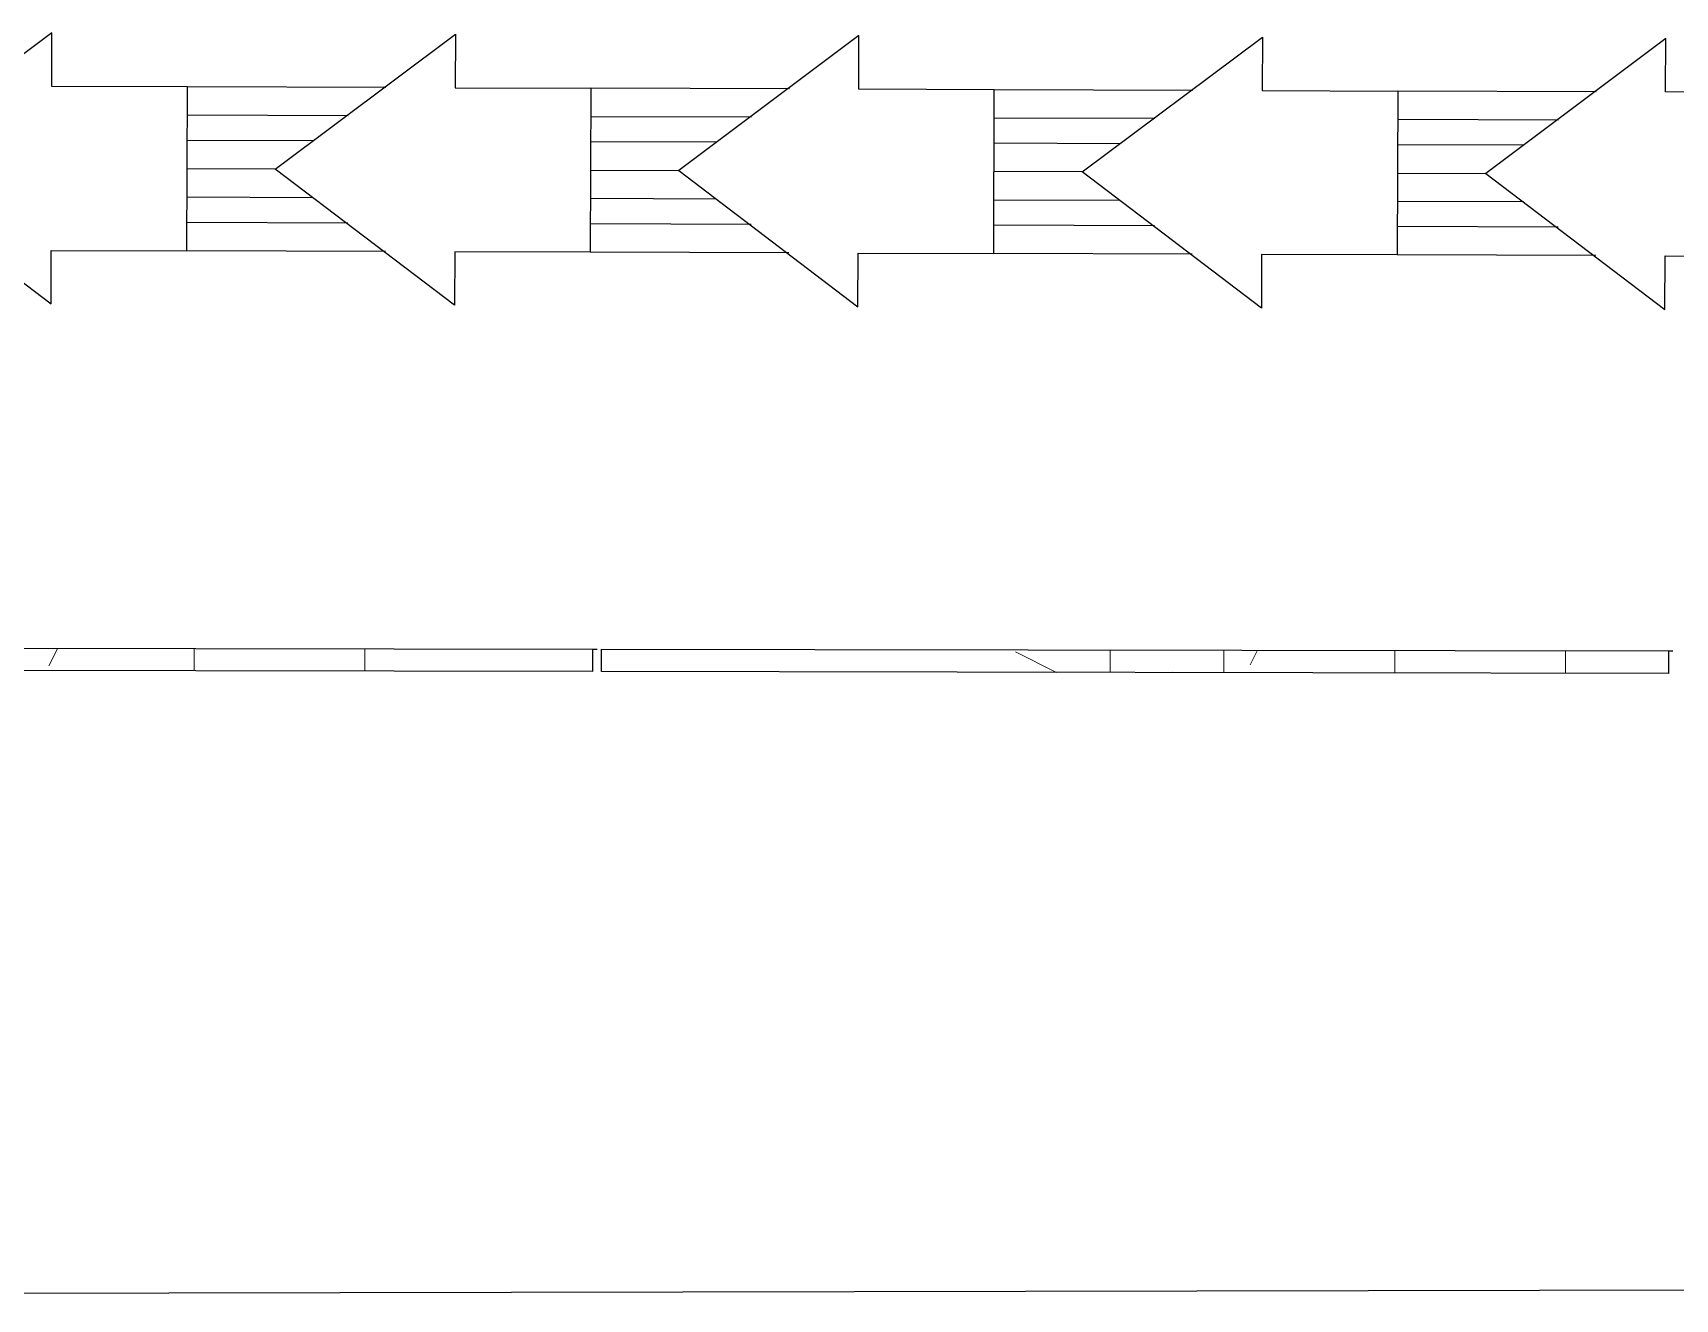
# Model space of a CAD drawing. Header units: metres. Extents: x -1164 to -1017, y 3 to 563.
# Drawn here: x -1068.315 to -1064.652, y 508.477 to 511.302 of the extents above; entities that cross this region are included whole.
import ezdxf

# ---------------------------------------------------------------- set-up
doc = ezdxf.new("R2010")
doc.units = ezdxf.units.M
doc.linetypes.add('Dash _2_5mm_', pattern=[0.005, 0.0025, -0.0025])
doc.layers.add('A-DETL-GENF', color=7, linetype='Continuous', lineweight=9)
doc.layers.add('A-GENM', color=7, linetype='Continuous', lineweight=35)

# ---------------------------------------------------------------- blocks, each defined once
blk = doc.blocks.new('T2DPAA-T2D-C3S-SD-M2D-100020_250_dwg-40816774-DRG 2873021 - motorway level drainage')
at = {"color": 253, "lineweight": 25, "true_color": 0xa3a3a3}
for p, q in [((59.9738, -432.6694), (59.8829, -432.3225)), ((60.0564, -432.7349), (59.9441, -432.3065)), ((59.8998, -432.6088), (59.8285, -432.3368)), ((59.7426, -432.73), (59.6517, -432.3831)), ((59.7774, -432.6409), (59.7061, -432.3688)), ((59.7028, -432.8276), (59.5905, -432.3992)), ((60.202, -433.5399), (60.1111, -433.1931)), ((60.2846, -433.6055), (60.1723, -433.1771)), ((60.128, -433.4794), (60.0567, -433.2074)), ((59.9309, -433.6982), (59.8186, -433.2697)), ((59.9708, -433.6006), (59.8799, -433.2537)), ((60.0056, -433.5115), (59.9343, -433.2394)), ((60.3562, -434.35), (60.2849, -434.078)), ((60.4302, -434.4105), (60.3393, -434.0637)), ((60.5128, -434.4761), (60.4005, -434.0477)), ((60.2337, -434.3821), (60.1624, -434.11)), ((60.1591, -434.5688), (60.0468, -434.1403)), ((60.1989, -434.4711), (60.108, -434.1243)), ((60.7409, -435.3467), (60.6286, -434.9182)), ((60.5843, -435.2206), (60.513, -434.9486)), ((60.6583, -435.2811), (60.5674, -434.9343)), ((60.4271, -435.3417), (60.3362, -434.9949)), ((60.4619, -435.2527), (60.3906, -434.9806)), ((60.3873, -435.4394), (60.275, -435.0109))]:
    blk.add_line(p, q, dxfattribs=at)
at = {"color": 253, "lineweight": 25, "true_color": 0xa3a3a3, "flags": 128}
for points in [[(59.5391, -431.4822), (59.589, -431.6726), (59.3982, -432.1369), (59.5138, -432.1066), (59.5905, -432.3991), (59.9441, -432.3064), (59.8675, -432.0139), (59.9831, -431.9836), (59.589, -431.6726)], [(59.8172, -432.5432), (60.2113, -432.8542), (60.0956, -432.8845), (60.1723, -433.177), (59.8186, -433.2697), (59.742, -432.9772), (59.6264, -433.0075), (59.8172, -432.5432), (59.7673, -432.3528)], [(59.9955, -433.2234), (60.0454, -433.4138), (59.8545, -433.8781), (59.9702, -433.8478), (60.0468, -434.1403), (60.4005, -434.0476), (60.3238, -433.7551), (60.4394, -433.7248), (60.0454, -433.4138)], [(60.2736, -434.2844), (60.6676, -434.5954), (60.552, -434.6257), (60.6286, -434.9182), (60.275, -435.0109), (60.1983, -434.7184), (60.0827, -434.7487), (60.2736, -434.2844), (60.2236, -434.094)], [(60.4518, -434.9646), (60.5017, -435.155), (60.3109, -435.6193), (60.4265, -435.589), (60.5032, -435.8815), (60.8568, -435.7888), (60.7802, -435.4963), (60.8958, -435.466), (60.5017, -435.155)]]:
    blk.add_lwpolyline(points, dxfattribs=at)
blk = doc.blocks.new('T2DPAA-T2D-PWC-SD-M2D-100001_ProposedDrainage_rvt-2-DRG 2873021 - motorway level drainage')
at = {"color": 253, "lineweight": 25, "true_color": 0xa3a3a3, "rotation": 75.11694444444437}
blk.add_blockref('T2DPAA-T2D-C3S-SD-M2D-100020_250_dwg-40816774-DRG 2873021 - motorway level drainage', (-1569.5164, 564.2847), dxfattribs=at)
blk = doc.blocks.new('CE_01F_FP39_83 - CE_01F_FP39_83-5345070-DRG 2873021 - motorway level drainage')
at = {"layer": 'A-GENM', "lineweight": 18, "true_color": 0xa3a3a3}
h = blk.add_hatch(dxfattribs=at)
h.set_pattern_fill('FP_55', color=253, style=0, pattern_type=2)
h.set_pattern_definition([(180.095, (-1133.192, 504.399), (-2.534785, -2.5442063), [0.25394, -0.38091, 0.12697, -0.38091, -1.397]), (180.095, (-1133.192, 504.399), (-2.534785, -2.5442063), [-1.143, 0.12697, -1.27]), (180.095, (-1134.461, 504.143), (-2.534785, -2.5442063), [0.12697, -2.412]), (180.095, (-1133.699, 504.017), (-2.534785, -2.5442063), [0.12697, -0.25394, 0.12697, -2.032]), (180.095, (-1134.969, 503.888), (-2.534785, -2.5442063), [0.25394, -2.285]), (180.095, (-1135.223, 503.761), (-2.534785, -2.5442063), [0.12697, -2.412]), (180.095, (-1134.46, 503.508), (-2.534785, -2.5442063), [0.25394, -2.285]), (180.095, (-1133.191, 503.383), (-2.534785, -2.5442063), [0.12697, -0.25394, 0.12697, -0.63485, -1.397]), (180.095, (-1133.191, 503.383), (-2.534785, -2.5442063), [-1.143, 0.38091, -1.016]), (180.095, (-1134.968, 503.126), (-2.534785, -2.5442063), [0.25394, -2.285]), (180.095, (-1133.444, 503.002), (-2.534785, -2.5442063), [0.25394, -0.12697, 0.12697, -1.016, -1.016]), (180.095, (-1133.444, 503.002), (-2.534785, -2.5442063), [-1.524, 0.12697, -0.88879]), (180.095, (-1133.317, 502.875), (-2.534785, -2.5442063), [0.12697, -2.412]), (180.095, (-1134.205, 502.746), (-2.534785, -2.5442063), [0.12697, -0.12697, 0.12697, -2.158]), (180.095, (-1133.824, 502.62), (-2.534785, -2.5442063), [0.12697, -2.412]), (180.095, (-1135.474, 502.49), (-2.534785, -2.5442063), [0.12697, -2.412]), (180.095, (-1134.332, 502.365), (-2.534785, -2.5442063), [0.12697, -1.016, 0.12697, -1.27]), (180.095, (-1134.331, 502.238), (-2.534785, -2.5442063), [0.25394, -2.285]), (180.095, (-1134.839, 502.11), (-2.534785, -2.5442063), [0.25394, -2.285]), (180.095, (-1133.315, 501.986), (-2.534785, -2.5442063), [0.12697, -1.524, 0.25394, -0.63485]), (270.095, (-1133.19, 503.256), (2.543208, -2.5357867), [0.508, -0.508, 0.254, -1.27]), (270.095, (-1133.317, 503.256), (2.543208, -2.5357867), [0.127, -0.889, 0.254, -1.27]), (270.095, (-1133.445, 503.891), (2.543208, -2.5357867), [0.381, -2.159]), (270.095, (-1133.572, 503.89), (2.543208, -2.5357867), [0.254, -2.286]), (270.095, (-1133.7, 504.271), (2.543208, -2.5357867), [0.127, -1.524, 0.127, -0.127, -0.635]), (270.095, (-1133.7, 504.271), (2.543208, -2.5357867), [-1.905, 0.254, -0.381]), (270.095, (-1133.954, 504.271), (2.543208, -2.5357867), [0.127, -0.889, 0.127, -1.397]), (270.095, (-1134.079, 503.255), (2.543208, -2.5357867), [0.254, -0.381, 0.127, -0.127, -1.651]), (270.095, (-1134.079, 503.255), (2.543208, -2.5357867), [-0.889, 0.254, -1.397]), (270.095, (-1134.207, 503.762), (2.543208, -2.5357867), [0.254, -1.397, 0.127, -0.762]), (270.095, (-1134.335, 504.27), (2.543208, -2.5357867), [0.127, -0.127, 0.254, -2.032]), (270.095, (-1134.586, 502.619), (2.543208, -2.5357867), [0.127, -2.413]), (270.095, (-1134.713, 502.618), (2.543208, -2.5357867), [0.254, -0.254, 0.127, -0.127, -1.778]), (270.095, (-1134.713, 502.618), (2.543208, -2.5357867), [-0.762, 0.254, -1.524]), (270.095, (-1134.842, 503.761), (2.543208, -2.5357867), [0.127, -0.127, 0.127, -0.254, -1.905]), (270.095, (-1134.842, 503.761), (2.543208, -2.5357867), [-0.635, 0.127, -1.778]), (270.095, (-1135.221, 502.872), (2.543208, -2.5357867), [0.508, -2.032]), (270.095, (-1135.349, 503.125), (2.543208, -2.5357867), [0.508, -0.381, 0.254, -1.397]), (270.095, (-1135.477, 504.141), (2.543208, -2.5357867), [0.127, -0.381, 0.254, -1.778]), (270.095, (-1135.604, 503.887), (2.543208, -2.5357867), [0.381, -2.159]), (225.101, (-1134.208, 504.397), (0.0044773, -2.5399236), [0.17958, -3.412]), (225.101, (-1135.604, 504.268), (0.0044773, -2.5399236), [0.17958, -3.053, 0.17958, -0.17958]), (225.101, (-1133.954, 504.144), (0.0044773, -2.5399236), [0.17958, -1.437, 0.17958, -1.796]), (225.101, (-1134.588, 504.143), (0.0044773, -2.5399236), [0.17958, -2.873, 0.17958, -0.35916]), (225.101, (-1134.715, 504.142), (0.0044773, -2.5399236), [0.35916, -1.437, 0.35916, -1.437]), (225.101, (-1134.08, 503.889), (0.0044773, -2.5399236), [0.17956, -1.616, 0.17956, -0.17956, -1.437]), (225.101, (-1134.08, 503.889), (0.0044773, -2.5399236), [-2.155, 0.17956, -1.257]), (225.101, (-1135.35, 503.76), (0.0044773, -2.5399236), [0.17958, -0.17958, 0.17958, -3.053]), (225.101, (-1133.572, 503.636), (0.0044773, -2.5399236), [0.17958, -2.155, 0.17958, -1.078]), (225.101, (-1135.603, 503.379), (0.0044773, -2.5399236), [0.17956, -0.17956, 0.17956, -0.71833, -2.335]), (225.101, (-1135.603, 503.379), (0.0044773, -2.5399236), [-1.257, 0.17956, -2.155]), (225.101, (-1134.079, 503.001), (0.0044773, -2.5399236), [0.17958, -3.412]), (225.101, (-1133.444, 502.875), (0.0044773, -2.5399236), [0.35917, -3.233]), (225.101, (-1133.189, 502.621), (0.0044773, -2.5399236), [0.17958, -0.17958, 0.17958, -3.053]), (225.101, (-1134.585, 502.238), (0.0044773, -2.5399236), [0.17958, -3.412]), (225.101, (-1135.347, 501.982), (0.0044773, -2.5399236), [0.17958, -3.412]), (315.088, (-1134.334, 504.143), (0.003901, -2.5399246), [0.17958, -3.412]), (315.088, (-1134.461, 504.143), (0.003901, -2.5399246), [0.17958, -3.412]), (315.088, (-1133.699, 504.017), (0.003901, -2.5399246), [0.17958, -0.71833, 0.35916, -2.335]), (315.088, (-1133.192, 504.018), (0.003901, -2.5399246), [0.17958, -3.412]), (315.088, (-1134.842, 503.634), (0.003901, -2.5399246), [0.17958, -1.437, 0.17958, -1.796]), (315.088, (-1134.969, 503.634), (0.003901, -2.5399246), [0.17956, -1.078, 0.17956, -1.077, -1.078]), (315.088, (-1134.969, 503.634), (0.003901, -2.5399246), [-2.514, 0.17956, -0.89807]), (315.088, (-1133.445, 503.51), (0.003901, -2.5399246), [0.17958, -3.412]), (315.088, (-1135.476, 503.379), (0.003901, -2.5399246), [0.35911, -0.89791, 0.17956, -0.17956, -1.976]), (315.088, (-1135.476, 503.379), (0.003901, -2.5399246), [-1.616, 0.17956, -1.796]), (315.088, (-1133.825, 503.001), (0.003901, -2.5399246), [0.17958, -3.412]), (315.088, (-1134.84, 502.999), (0.003901, -2.5399246), [0.35917, -3.233]), (315.088, (-1134.967, 502.999), (0.003901, -2.5399246), [0.17958, -3.412]), (315.088, (-1134.205, 502.746), (0.003901, -2.5399246), [0.17958, -3.412]), (315.088, (-1133.443, 502.367), (0.003901, -2.5399246), [0.17958, -3.412]), (315.088, (-1135.474, 502.363), (0.003901, -2.5399246), [0.17958, -3.412]), (206.665, (-1133.446, 504.399), (-2.5392757, -0.0039824), [0.28392, -5.395]), (206.665, (-1133.192, 504.145), (-2.5392757, -0.0039824), [0.28392, -5.395]), (206.665, (-1133.192, 504.018), (-2.5392757, -0.0039824), [0.28392, -5.395]), (206.665, (-1133.826, 504.017), (-2.5392757, -0.0039824), [0.28392, -5.395]), (206.665, (-1133.699, 503.509), (-2.5392757, -0.0039824), [0.28392, -5.395]), (206.665, (-1133.698, 503.382), (-2.5392757, -0.0039824), [0.28392, -5.395]), (206.665, (-1134.205, 502.873), (-2.5392757, -0.0039824), [0.28392, -5.395]), (206.665, (-1134.332, 502.746), (-2.5392757, -0.0039824), [0.28392, -5.395]), (206.665, (-1133.316, 502.494), (-2.5392757, -0.0039824), [0.28392, -5.395]), (206.665, (-1134.078, 502.493), (-2.5392757, -0.0039824), [0.28392, -5.395]), (243.535, (-1135.351, 504.395), (0.0044357, -2.5401693), [0.28396, -5.395]), (243.535, (-1134.715, 504.015), (0.0044357, -2.5401693), [0.28396, -5.395]), (243.535, (-1134.334, 503.762), (0.0044357, -2.5401693), [0.28396, -5.395]), (243.535, (-1134.714, 503.38), (0.0044357, -2.5401693), [0.28396, -5.395]), (243.535, (-1134.841, 503.38), (0.0044357, -2.5401693), [0.28396, -5.395]), (243.535, (-1133.952, 503.001), (0.0044357, -2.5401693), [0.28396, -5.395]), (243.535, (-1133.698, 502.874), (0.0044357, -2.5401693), [0.28396, -5.395]), (243.535, (-1134.712, 502.364), (0.0044357, -2.5401693), [0.28396, -5.395]), (243.535, (-1133.696, 502.112), (0.0044357, -2.5401693), [0.28396, -5.395]), (296.654, (-1133.317, 502.875), (0.0039435, -2.5401702), [0.28396, -5.395]), (296.654, (-1134.84, 502.872), (0.0039435, -2.5401702), [0.28396, -5.395]), (296.654, (-1133.189, 502.748), (0.0039435, -2.5401702), [0.28396, -5.395]), (296.654, (-1135.22, 502.364), (0.0039435, -2.5401702), [0.28396, -5.395]), (296.654, (-1133.57, 502.239), (0.0039435, -2.5401702), [0.28396, -5.395]), (296.654, (-1134.077, 502.112), (0.0039435, -2.5401702), [0.28396, -5.395]), (333.524, (-1134.208, 504.397), (2.539275, 0.0043939), [0.28392, -5.395]), (333.524, (-1133.7, 504.144), (2.539275, 0.0043939), [0.28392, -5.395]), (333.524, (-1135.477, 504.014), (2.539275, 0.0043939), [0.28392, -5.395]), (333.524, (-1135.223, 503.761), (2.539275, 0.0043939), [0.28392, -5.395]), (333.524, (-1134.206, 503.508), (2.539275, 0.0043939), [0.28392, -5.395]), (333.524, (-1133.571, 503.382), (2.539275, 0.0043939), [0.28392, -5.395]), (333.524, (-1134.333, 503.381), (2.539275, 0.0043939), [0.28392, -5.395]), (333.524, (-1133.952, 503.128), (2.539275, 0.0043939), [0.28392, -5.395]), (333.524, (-1133.951, 502.493), (2.539275, 0.0043939), [0.28392, -5.395]), (333.524, (-1133.188, 501.986), (2.539275, 0.0043939), [0.28392, -5.395]), (333.524, (-1134.712, 501.983), (2.539275, 0.0043939), [0.28392, -5.395]), (333.524, (-1134.966, 501.983), (2.539275, 0.0043939), [0.28392, -5.395])])
h.paths.add_polyline_path([(0.01, 0), (0.01, -0.05), (2.39, -0.05), (2.39, 0)])
at = {"layer": 'A-GENM', "color": 253, "lineweight": 25, "true_color": 0xa3a3a3}
for p, q in [((0.01, -0.05), (0.01, 0)), ((0.01, 0), (2.39, 0)), ((2.39, 0), (2.39, -0.05)), ((2.39, -0.05), (0.01, -0.05))]:
    blk.add_line(p, q, dxfattribs=at)
at = {"layer": 'A-GENM', "color": 254, "linetype": 'Dash _2_5mm_', "lineweight": 25, "true_color": 0xd8d8dd}
blk.add_line((0.01, -0.05), (0, -0.05), dxfattribs=at)
blk = doc.blocks.new('CE_01F_FP39_84 - CE_01F_FP39_84-5345913-DRG 2873021 - motorway level drainage')
at = {"layer": 'A-GENM', "lineweight": 18, "true_color": 0xa3a3a3}
h = blk.add_hatch(dxfattribs=at)
h.set_pattern_fill('FP_56', color=253, style=0, pattern_type=2)
h.set_pattern_definition([(180.095, (-1135.592, 504.399), (-2.534785, -2.5442063), [0.25394, -0.38091, 0.12697, -0.38091, -1.397]), (180.095, (-1135.592, 504.399), (-2.534785, -2.5442063), [-1.143, 0.12697, -1.27]), (180.095, (-1136.861, 504.143), (-2.534785, -2.5442063), [0.12697, -2.412]), (180.095, (-1136.099, 504.017), (-2.534785, -2.5442063), [0.12697, -0.25394, 0.12697, -2.032]), (180.095, (-1137.369, 503.888), (-2.534785, -2.5442063), [0.25394, -2.285]), (180.095, (-1137.623, 503.761), (-2.534785, -2.5442063), [0.12697, -2.412]), (180.095, (-1136.86, 503.508), (-2.534785, -2.5442063), [0.25394, -2.285]), (180.095, (-1135.591, 503.383), (-2.534785, -2.5442063), [0.12697, -0.25394, 0.12697, -0.63485, -1.397]), (180.095, (-1135.591, 503.383), (-2.534785, -2.5442063), [-1.143, 0.38091, -1.016]), (180.095, (-1137.368, 503.126), (-2.534785, -2.5442063), [0.25394, -2.285]), (180.095, (-1135.844, 503.002), (-2.534785, -2.5442063), [0.25394, -0.12697, 0.12697, -1.016, -1.016]), (180.095, (-1135.844, 503.002), (-2.534785, -2.5442063), [-1.524, 0.12697, -0.88879]), (180.095, (-1135.717, 502.875), (-2.534785, -2.5442063), [0.12697, -2.412]), (180.095, (-1136.605, 502.746), (-2.534785, -2.5442063), [0.12697, -0.12697, 0.12697, -2.158]), (180.095, (-1136.224, 502.62), (-2.534785, -2.5442063), [0.12697, -2.412]), (180.095, (-1137.874, 502.49), (-2.534785, -2.5442063), [0.12697, -2.412]), (180.095, (-1136.732, 502.365), (-2.534785, -2.5442063), [0.12697, -1.016, 0.12697, -1.27]), (180.095, (-1136.731, 502.238), (-2.534785, -2.5442063), [0.25394, -2.285]), (180.095, (-1137.239, 502.11), (-2.534785, -2.5442063), [0.25394, -2.285]), (180.095, (-1135.715, 501.986), (-2.534785, -2.5442063), [0.12697, -1.524, 0.25394, -0.63485]), (270.095, (-1135.59, 503.256), (2.543208, -2.5357867), [0.508, -0.508, 0.254, -1.27]), (270.095, (-1135.717, 503.256), (2.543208, -2.5357867), [0.127, -0.889, 0.254, -1.27]), (270.095, (-1135.845, 503.891), (2.543208, -2.5357867), [0.381, -2.159]), (270.095, (-1135.972, 503.89), (2.543208, -2.5357867), [0.254, -2.286]), (270.095, (-1136.1, 504.271), (2.543208, -2.5357867), [0.127, -1.524, 0.127, -0.127, -0.635]), (270.095, (-1136.1, 504.271), (2.543208, -2.5357867), [-1.905, 0.254, -0.381]), (270.095, (-1136.354, 504.271), (2.543208, -2.5357867), [0.127, -0.889, 0.127, -1.397]), (270.095, (-1136.479, 503.255), (2.543208, -2.5357867), [0.254, -0.381, 0.127, -0.127, -1.651]), (270.095, (-1136.479, 503.255), (2.543208, -2.5357867), [-0.889, 0.254, -1.397]), (270.095, (-1136.607, 503.762), (2.543208, -2.5357867), [0.254, -1.397, 0.127, -0.762]), (270.095, (-1136.735, 504.27), (2.543208, -2.5357867), [0.127, -0.127, 0.254, -2.032]), (270.095, (-1136.986, 502.619), (2.543208, -2.5357867), [0.127, -2.413]), (270.095, (-1137.113, 502.618), (2.543208, -2.5357867), [0.254, -0.254, 0.127, -0.127, -1.778]), (270.095, (-1137.113, 502.618), (2.543208, -2.5357867), [-0.762, 0.254, -1.524]), (270.095, (-1137.242, 503.761), (2.543208, -2.5357867), [0.127, -0.127, 0.127, -0.254, -1.905]), (270.095, (-1137.242, 503.761), (2.543208, -2.5357867), [-0.635, 0.127, -1.778]), (270.095, (-1137.621, 502.872), (2.543208, -2.5357867), [0.508, -2.032]), (270.095, (-1137.749, 503.125), (2.543208, -2.5357867), [0.508, -0.381, 0.254, -1.397]), (270.095, (-1137.877, 504.141), (2.543208, -2.5357867), [0.127, -0.381, 0.254, -1.778]), (270.095, (-1138.004, 503.887), (2.543208, -2.5357867), [0.381, -2.159]), (225.101, (-1136.608, 504.397), (0.0044773, -2.5399236), [0.17958, -3.412]), (225.101, (-1138.004, 504.268), (0.0044773, -2.5399236), [0.17958, -3.053, 0.17958, -0.17958]), (225.101, (-1136.354, 504.144), (0.0044773, -2.5399236), [0.17958, -1.437, 0.17958, -1.796]), (225.101, (-1136.988, 504.143), (0.0044773, -2.5399236), [0.17958, -2.873, 0.17958, -0.35916]), (225.101, (-1137.115, 504.142), (0.0044773, -2.5399236), [0.35916, -1.437, 0.35916, -1.437]), (225.101, (-1136.48, 503.889), (0.0044773, -2.5399236), [0.17956, -1.616, 0.17956, -0.17956, -1.437]), (225.101, (-1136.48, 503.889), (0.0044773, -2.5399236), [-2.155, 0.17956, -1.257]), (225.101, (-1137.75, 503.76), (0.0044773, -2.5399236), [0.17958, -0.17958, 0.17958, -3.053]), (225.101, (-1135.972, 503.636), (0.0044773, -2.5399236), [0.17958, -2.155, 0.17958, -1.078]), (225.101, (-1138.003, 503.379), (0.0044773, -2.5399236), [0.17956, -0.17956, 0.17956, -0.71833, -2.335]), (225.101, (-1138.003, 503.379), (0.0044773, -2.5399236), [-1.257, 0.17956, -2.155]), (225.101, (-1136.479, 503.001), (0.0044773, -2.5399236), [0.17958, -3.412]), (225.101, (-1135.844, 502.875), (0.0044773, -2.5399236), [0.35917, -3.233]), (225.101, (-1135.589, 502.621), (0.0044773, -2.5399236), [0.17958, -0.17958, 0.17958, -3.053]), (225.101, (-1136.985, 502.238), (0.0044773, -2.5399236), [0.17958, -3.412]), (225.101, (-1137.747, 501.982), (0.0044773, -2.5399236), [0.17958, -3.412]), (315.088, (-1136.734, 504.143), (0.003901, -2.5399246), [0.17958, -3.412]), (315.088, (-1136.861, 504.143), (0.003901, -2.5399246), [0.17958, -3.412]), (315.088, (-1136.099, 504.017), (0.003901, -2.5399246), [0.17958, -0.71833, 0.35916, -2.335]), (315.088, (-1135.592, 504.018), (0.003901, -2.5399246), [0.17958, -3.412]), (315.088, (-1137.242, 503.634), (0.003901, -2.5399246), [0.17958, -1.437, 0.17958, -1.796]), (315.088, (-1137.369, 503.634), (0.003901, -2.5399246), [0.17956, -1.078, 0.17956, -1.077, -1.078]), (315.088, (-1137.369, 503.634), (0.003901, -2.5399246), [-2.514, 0.17956, -0.89807]), (315.088, (-1135.845, 503.51), (0.003901, -2.5399246), [0.17958, -3.412]), (315.088, (-1137.876, 503.379), (0.003901, -2.5399246), [0.35911, -0.89791, 0.17956, -0.17956, -1.976]), (315.088, (-1137.876, 503.379), (0.003901, -2.5399246), [-1.616, 0.17956, -1.796]), (315.088, (-1136.225, 503.001), (0.003901, -2.5399246), [0.17958, -3.412]), (315.088, (-1137.24, 502.999), (0.003901, -2.5399246), [0.35917, -3.233]), (315.088, (-1137.367, 502.999), (0.003901, -2.5399246), [0.17958, -3.412]), (315.088, (-1136.605, 502.746), (0.003901, -2.5399246), [0.17958, -3.412]), (315.088, (-1135.843, 502.367), (0.003901, -2.5399246), [0.17958, -3.412]), (315.088, (-1137.874, 502.363), (0.003901, -2.5399246), [0.17958, -3.412]), (206.665, (-1135.846, 504.399), (-2.5392757, -0.0039824), [0.28392, -5.395]), (206.665, (-1135.592, 504.145), (-2.5392757, -0.0039824), [0.28392, -5.395]), (206.665, (-1135.592, 504.018), (-2.5392757, -0.0039824), [0.28392, -5.395]), (206.665, (-1136.226, 504.017), (-2.5392757, -0.0039824), [0.28392, -5.395]), (206.665, (-1136.099, 503.509), (-2.5392757, -0.0039824), [0.28392, -5.395]), (206.665, (-1136.098, 503.382), (-2.5392757, -0.0039824), [0.28392, -5.395]), (206.665, (-1136.605, 502.873), (-2.5392757, -0.0039824), [0.28392, -5.395]), (206.665, (-1136.732, 502.746), (-2.5392757, -0.0039824), [0.28392, -5.395]), (206.665, (-1135.716, 502.494), (-2.5392757, -0.0039824), [0.28392, -5.395]), (206.665, (-1136.478, 502.493), (-2.5392757, -0.0039824), [0.28392, -5.395]), (243.535, (-1137.751, 504.395), (0.0044357, -2.5401693), [0.28396, -5.395]), (243.535, (-1137.115, 504.015), (0.0044357, -2.5401693), [0.28396, -5.395]), (243.535, (-1136.734, 503.762), (0.0044357, -2.5401693), [0.28396, -5.395]), (243.535, (-1137.114, 503.38), (0.0044357, -2.5401693), [0.28396, -5.395]), (243.535, (-1137.241, 503.38), (0.0044357, -2.5401693), [0.28396, -5.395]), (243.535, (-1136.352, 503.001), (0.0044357, -2.5401693), [0.28396, -5.395]), (243.535, (-1136.098, 502.874), (0.0044357, -2.5401693), [0.28396, -5.395]), (243.535, (-1137.112, 502.364), (0.0044357, -2.5401693), [0.28396, -5.395]), (243.535, (-1136.096, 502.112), (0.0044357, -2.5401693), [0.28396, -5.395]), (296.654, (-1135.717, 502.875), (0.0039435, -2.5401702), [0.28396, -5.395]), (296.654, (-1137.24, 502.872), (0.0039435, -2.5401702), [0.28396, -5.395]), (296.654, (-1135.589, 502.748), (0.0039435, -2.5401702), [0.28396, -5.395]), (296.654, (-1137.62, 502.364), (0.0039435, -2.5401702), [0.28396, -5.395]), (296.654, (-1135.97, 502.239), (0.0039435, -2.5401702), [0.28396, -5.395]), (296.654, (-1136.477, 502.112), (0.0039435, -2.5401702), [0.28396, -5.395]), (333.524, (-1136.608, 504.397), (2.539275, 0.0043939), [0.28392, -5.395]), (333.524, (-1136.1, 504.144), (2.539275, 0.0043939), [0.28392, -5.395]), (333.524, (-1137.877, 504.014), (2.539275, 0.0043939), [0.28392, -5.395]), (333.524, (-1137.623, 503.761), (2.539275, 0.0043939), [0.28392, -5.395]), (333.524, (-1136.606, 503.508), (2.539275, 0.0043939), [0.28392, -5.395]), (333.524, (-1135.971, 503.382), (2.539275, 0.0043939), [0.28392, -5.395]), (333.524, (-1136.733, 503.381), (2.539275, 0.0043939), [0.28392, -5.395]), (333.524, (-1136.352, 503.128), (2.539275, 0.0043939), [0.28392, -5.395]), (333.524, (-1136.351, 502.493), (2.539275, 0.0043939), [0.28392, -5.395]), (333.524, (-1135.588, 501.986), (2.539275, 0.0043939), [0.28392, -5.395]), (333.524, (-1137.112, 501.983), (2.539275, 0.0043939), [0.28392, -5.395]), (333.524, (-1137.366, 501.983), (2.539275, 0.0043939), [0.28392, -5.395])])
h.paths.add_polyline_path([(0.01, 0), (0.01, -0.05), (2.39, -0.05), (2.39, 0)])
at = {"layer": 'A-GENM', "color": 253, "lineweight": 25, "true_color": 0xa3a3a3}
for p, q in [((0.01, -0.05), (0.01, 0)), ((0.01, 0), (2.39, 0)), ((2.39, 0), (2.39, -0.05)), ((2.39, -0.05), (0.01, -0.05))]:
    blk.add_line(p, q, dxfattribs=at)
at = {"layer": 'A-GENM', "color": 254, "linetype": 'Dash _2_5mm_', "lineweight": 25, "true_color": 0xd8d8dd}
blk.add_line((0.01, -0.05), (0, -0.05), dxfattribs=at)

msp = doc.modelspace()

# ---------------------------------------------------------------- linework, layer by layer
at = {"layer": 'A-DETL-GENF', "color": 161, "lineweight": 25, "true_color": 0xa3a3ff}
msp.add_line((-1032.728375, 508.5624452), (-1074.4160583, 508.4773578), dxfattribs=at)

# ---------------------------------------------------------------- block references
at = {"lineweight": 5}
msp.add_blockref('T2DPAA-T2D-PWC-SD-M2D-100001_ProposedDrainage_rvt-2-DRG 2873021 - motorway level drainage', (68.3458246, 0), dxfattribs=at)
at = {"layer": 'A-GENM', "color": 254, "lineweight": 25, "true_color": 0xd4d4d4, "rotation": 179.9052963654633}
for name, p in [('CE_01F_FP39_84 - CE_01F_FP39_84-5345913-DRG 2873021 - motorway level drainage', (-1067.056921, 509.8770541)), ('CE_01F_FP39_83 - CE_01F_FP39_83-5345070-DRG 2873021 - motorway level drainage', (-1064.6569243, 509.8730872))]:
    msp.add_blockref(name, p, dxfattribs=at)

doc.saveas('drawing.dxf')
